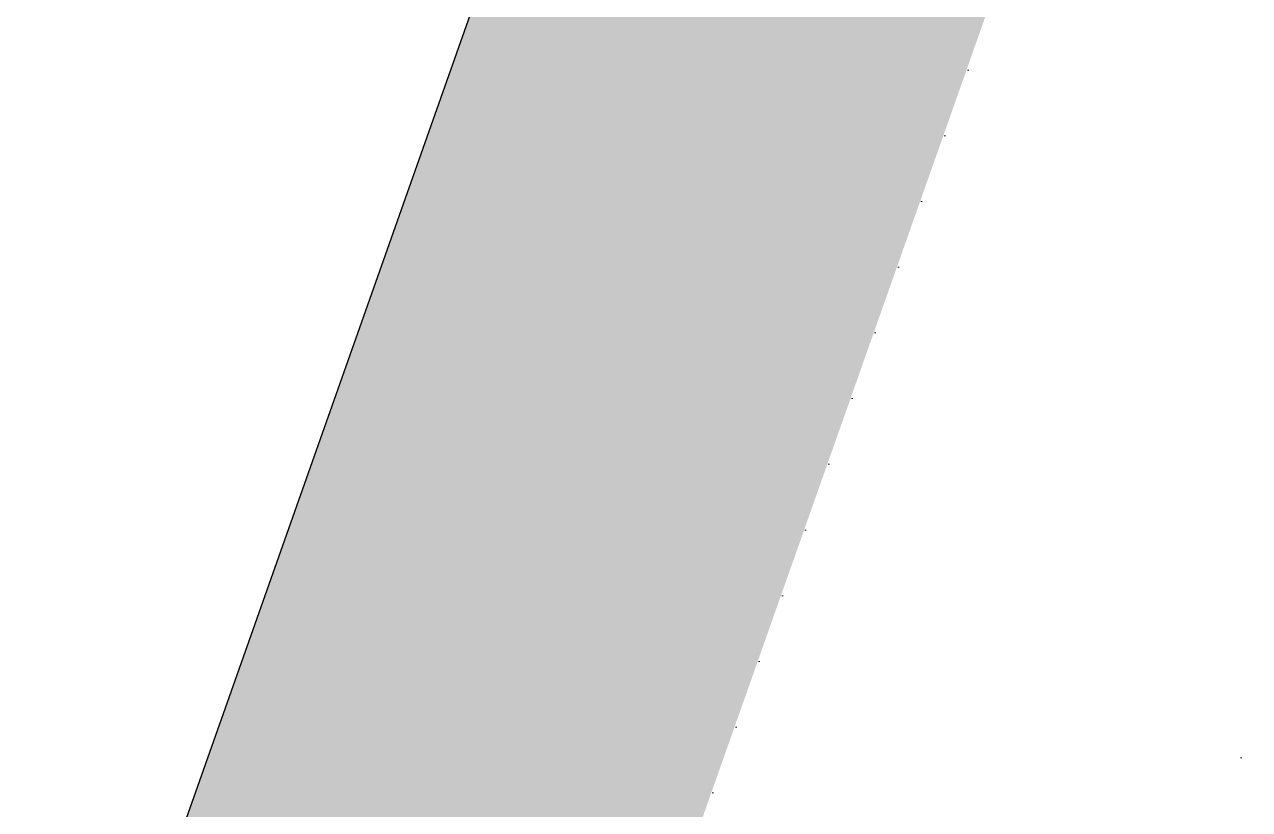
# Model space of a CAD drawing. Header units: centimetres. Extents: x -38353 to 28366, y -42745 to 17597.
# Drawn here: x -23054 to -22173, y -24309 to -23745 of the extents above; entities that cross this region are included whole.
import ezdxf

# ---------------------------------------------------------------- set-up
doc = ezdxf.new("R2010")
doc.units = ezdxf.units.CM
doc.header["$LTSCALE"] = 500
doc.linetypes.add('Dot 1mm', pattern=[0.1, 0, -0.1])
for name, color, linetype, lineweight in [('A-DETL-GENF-2', 250, 'Continuous', 9), ('A-DETL-WIDE', 214, 'Continuous', 25), ('A-FLOR-LEVL-1', 51, 'Dot 1mm', 9)]:
    doc.layers.add(name, color=color, linetype=linetype, lineweight=lineweight)

msp = doc.modelspace()

# ---------------------------------------------------------------- hatches: boundary and pattern name
at = {"layer": 'A-DETL-GENF-2'}
h = msp.add_hatch(dxfattribs=at)
h.set_pattern_fill('FP_11', color=256, angle=70.53772, style=0, pattern_type=2)
h.set_pattern_definition([(359.9997, (-25016.3, -24126.33), (317.5015, 317.4985), [317.5, -317.5]), (359.9997, (-25016.3, -24007.27), (317.5015, 317.4985), [317.5, -317.5]), (359.9997, (-25016.3, -23888.2), (317.5015, 317.4985), [317.5, -317.5]), (89.9997, (-24976.62, -23848.52), (-317.4985, 317.5015), [317.5, -317.5]), (89.9997, (-24857.56, -23848.52), (-317.4985, 317.5015), [317.5, -317.5]), (89.9997, (-24738.5, -23848.52), (-317.4985, 317.5015), [317.5, -317.5])])
h.paths.add_polyline_path([(-22724.34, -24761.85), (-22327.88, -23639.94), (-22535.31, -23566.64), (-22020.53, -22109.92), (-22143.11, -22066.6), (-23054.34, -24645.23)], flags=0)
h.paths.add_polyline_path([(-21885.59, -21728.06), (-20354.6, -17395.61), (-20496.03, -17345.63), (-20066.22, -16129.34), (-20219.3, -16075.25), (-20906.98, -18421.85), (-21540.24, -20213.87), (-21757.33, -20974.92), (-22008.17, -21684.74), (-21922.5, -21715.02)], flags=0)
h.paths.add_polyline_path([(-19966.27, -15846.49), (-19511.47, -14559.48), (-19733.04, -14481.18), (-19845.76, -14800.58), (-20134.81, -15786.93)], flags=0)
h.paths.add_polyline_path([(-18970.04, -13027.33), (-16952.6, -7318.31), (-17169.46, -7241.67), (-18928.59, -12220.09), (-19169.07, -12956.99), (-19167.98, -12957.38)], flags=0)
h.paths.add_polyline_path([(-16815.99, -6931.73), (-16281.23, -5418.44), (-16168.08, -5458.42), (-14847.99, -1722.77), (-15177.99, -1606.16), (-17032.85, -6855.1)], flags=0)

# ---------------------------------------------------------------- linework, layer by layer
at = {"layer": 'A-DETL-WIDE'}
msp.add_line((-22143.11, -22066.6), (-23054.34, -24645.23), dxfattribs=at)
at = {"layer": 'A-FLOR-LEVL-1'}
for p, q in [((-22692.68, -24675.42), (-14825.73, -2413.27)), ((-22362.68, -24792.03), (-14495.73, -2529.88))]:
    msp.add_line(p, q, dxfattribs=at)

doc.saveas('drawing.dxf')
